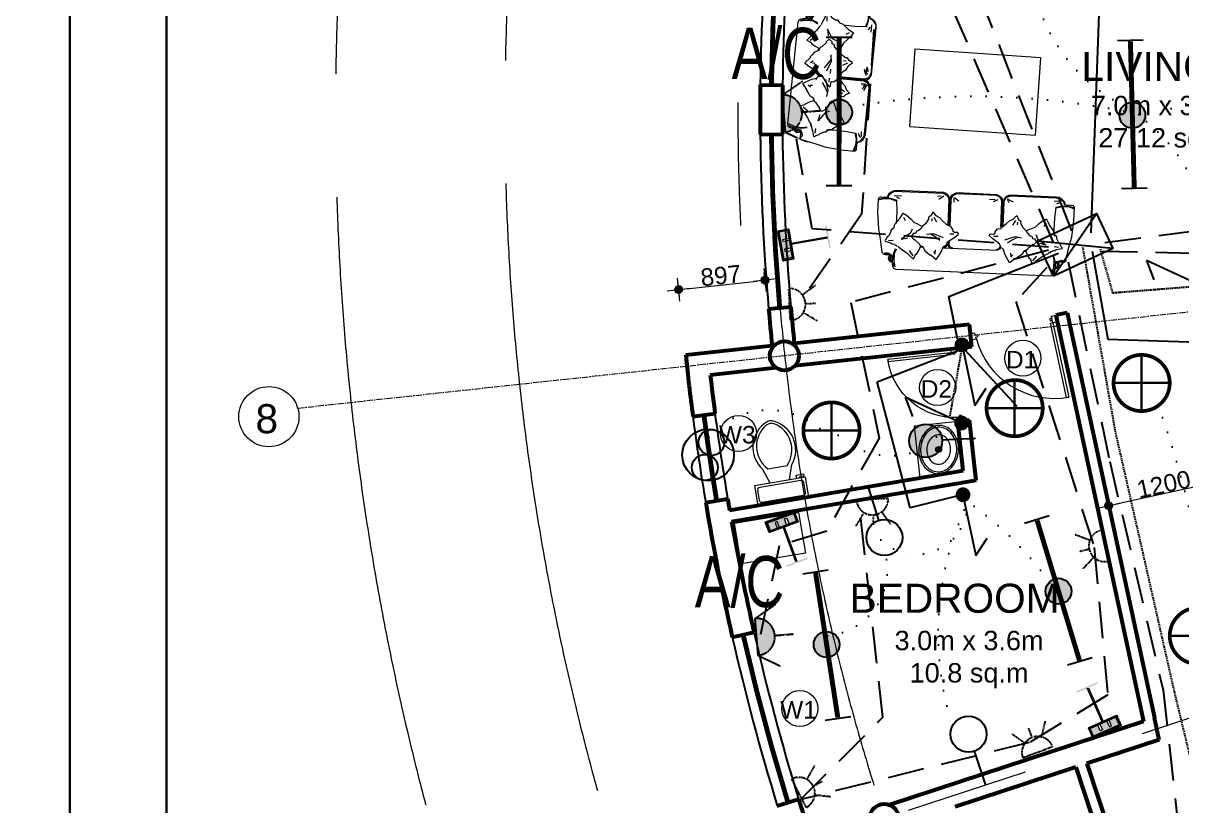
# Model space of a CAD drawing. Header units: millimetres. Extents: x -582 to 488037, y -1142837 to 903.
# Drawn here: x 392620 to 404574, y -1116954 to -1108878 of the extents above; entities that cross this region are included whole.
import ezdxf

# ---------------------------------------------------------------- set-up
doc = ezdxf.new("R2010")
doc.units = ezdxf.units.MM
doc.header["$PDMODE"] = 3
for name, pattern in [('CENTERX2', [101.6, 63.5, -12.7, 12.7, -12.7]), ('DASHED', [19.05, 12.7, -6.35]), ('DOT2', [3.175, 0, -3.175]), ('HIDDEN', [0.375, 0.25, -0.125])]:
    doc.linetypes.add(name, pattern=pattern)
doc.layers.add('A New CL', color=7, linetype='CENTERX2', lineweight=13, true_color=0x18bbcd)
doc.layers.add('Pipe line', color=7, linetype='Continuous', lineweight=60, true_color=0x0070ff)
for name, color, linetype, lineweight in [('A_Wall 01', 7, 'Continuous', 53), ('COLUMN-HATCH', 1, 'Continuous', 53), ('Dimension', 5, 'Continuous', 13), ('door', 62, 'Continuous', 18), ('dw', 92, 'Continuous', 15), ('E_Telephone', 50, 'Continuous', 20), ('fixtures', 123, 'Continuous', 0), ('furniture', 43, 'Continuous', 13), ('hatch', 9, 'Continuous', 0), ('POWER', 5, 'Continuous', 25), ('WALL2', 1, 'Continuous', 25), ('window', 210, 'Continuous', 25)]:
    doc.layers.add(name, color=color, linetype=linetype, lineweight=lineweight)
for name, color, linetype in [('E_Electrical Layout', 210, 'Continuous'), ('E_Power', 50, 'HIDDEN'), ('E_Switch', 30, 'DOT2'), ('E_TV', 160, 'Continuous')]:
    doc.layers.add(name, color=color, linetype=linetype)
doc.styles.add('Arial', font='arial.ttf')
doc.styles.get("Standard").update_dxf_attribs({"font": 'arial.ttf', "width": 0.75})
doc.dimstyles.new('A_ Detail', dxfattribs={"dimtxt": 250, "dimasz": 80, "dimexe": 75, "dimexo": 0, "dimgap": 4, "dimtad": 1, "dimdec": 0, "dimzin": 1, "dimdsep": 46, "dimtxsty": 'Arial', "dimblk": 'dot 2', "dimcen": 0.09375, "dimclrd": 5, "dimclre": 5, "dimclrt": 256, "dimadec": 0, "dimazin": 0, "dimtfac": 0.75, "dimtdec": 0, "dimtix": 1, "dimtmove": 1, "dimatfit": 3, "dimfxl": 75, "dimfxlon": 1, "dimtolj": 1, "dimtzin": 0, "dimlwd": 13, "dimlwe": 9, "dimarcsym": 0})

# ---------------------------------------------------------------- blocks, each defined once
blk = doc.blocks.new('A$C115C1E31')
blk.add_circle((-22, 86), 150)
blk = doc.blocks.new('A$C00F53E64')
at = {"layer": 'furniture', "color": 44}
for p, q in [((1.73, 76.8), (0.77, 75.84)), ((3.07, 77.38), (1.73, 76.8)), ((3.26, 80.64), (3.07, 80.26)), ((3.07, 80.26), (3.07, 79.87)), ((3.07, 79.87), (3.07, 77.38)), ((3.07, 77.38), (3.07, 77.38)), ((3.46, 80.83), (3.26, 80.64)), ((3.84, 81.02), (3.46, 80.83)), ((9.41, 81.02), (3.84, 81.02)), ((16.13, 80.45), (9.41, 81.02)), ((20.35, 79.49), (16.13, 80.45)), ((25.54, 78.53), (20.35, 79.49)), ((26.11, 78.53), (25.54, 78.53)), ((26.3, 78.14), (26.11, 78.53)), ((26.69, 77.95), (26.3, 78.14)), ((26.69, 77.38), (26.69, 77.95)), ((26.69, 74.69), (26.69, 77.38)), ((0.19, 74.69), (0, 73.34)), ((0, 73.34), (0, 54.14)), ((0.77, 75.84), (0.19, 74.69)), ((26.73, 74.49), (26.69, 74.69)), ((29.18, 74.3), (26.73, 74.49)), ((30.34, 74.11), (29.18, 74.3)), ((31.3, 73.92), (30.34, 74.11)), ((32.06, 73.54), (31.3, 73.92)), ((32.45, 72.58), (32.06, 73.54)), ((32.45, 8.45), (32.45, 72.58)), ((0, 54.14), (0.38, 53.18)), ((0.38, 53.18), (0.96, 52.42)), ((0.38, 49.73), (0, 48.77)), ((0, 48.77), (0, 32.26)), ((0.96, 50.69), (0.38, 49.73)), ((0.96, 52.42), (1.73, 51.84)), ((1.73, 51.26), (0.96, 50.69)), ((1.73, 51.84), (2.69, 51.46)), ((2.69, 51.46), (1.73, 51.26)), ((14.02, 49.73), (13.79, 51.46)), ((15.36, 48.77), (14.02, 49.73)), ((15.94, 48.77), (15.36, 48.77)), ((16.32, 48.19), (15.94, 48.77)), ((16.32, 46.85), (16.32, 48.19)), ((18.24, 48), (16.9, 46.46)), ((20.35, 50.88), (18.24, 48)), ((21.5, 51.26), (20.35, 50.88)), ((16.9, 46.46), (16.32, 46.85)), ((0, 32.26), (0.38, 31.3)), ((0.38, 31.3), (0.96, 30.34)), ((0.96, 30.34), (1.73, 29.76)), ((1.73, 29.18), (0.96, 28.61)), ((1.73, 29.76), (2.69, 29.57)), ((2.69, 29.57), (1.73, 29.18)), ((0.38, 27.84), (0, 26.88)), ((0, 26.88), (0, 7.68)), ((0.96, 28.61), (0.38, 27.84)), ((0, 7.68), (0.19, 6.34)), ((0.19, 6.34), (0.77, 5.18)), ((0.77, 5.18), (1.73, 4.22)), ((26.69, 6.34), (26.67, 6.53)), ((26.67, 6.53), (26.69, 6.53)), ((26.69, 6.53), (29.18, 6.72)), ((26.69, 3.84), (26.69, 6.34)), ((29.18, 6.72), (30.34, 6.91)), ((30.34, 6.91), (31.3, 7.1)), ((31.3, 7.1), (32.06, 7.49)), ((32.06, 7.49), (32.45, 8.45)), ((1.73, 4.22), (3.07, 3.65)), ((3.07, 3.65), (3.07, 1.15)), ((3.07, 1.15), (3.07, 0.77)), ((3.07, 0.77), (3.26, 0.38)), ((3.26, 0.38), (3.46, 0.19)), ((3.46, 0.19), (3.84, 0)), ((9.41, 0), (16.13, 0.58)), ((16.13, 0.58), (20.35, 1.54)), ((20.35, 1.54), (25.73, 2.5)), ((25.73, 2.5), (26.11, 2.88)), ((26.11, 2.88), (26.5, 3.26)), ((26.5, 3.26), (26.69, 3.84)), ((3.84, 0), (9.41, 0))]:
    blk.add_line(p, q, dxfattribs=at)
for points in [[(3.07, 76.99), (1.92, 76.61), (1.15, 75.65), (0.58, 74.69), (0.38, 73.34), (0.38, 54.34), (0.77, 53.38), (1.15, 52.61), (1.92, 52.22), (2.88, 51.84), (12.86, 51.84)], [(16.13, 73.34), (13.44, 73.15), (8.64, 73.15), (4.03, 73.54), (3.46, 76.03), (3.46, 78.53), (4.03, 81.02)], [(4.42, 73.54), (3.65, 76.03), (3.65, 78.53), (4.42, 81.02)], [(20.93, 76.8), (20.35, 76.22), (19.01, 75.65), (18.82, 75.26), (17.09, 74.3), (16.32, 74.3), (15.36, 73.15), (14.02, 72.96), (11.52, 71.04), (9.22, 69.7), (9.98, 68.35), (11.52, 66.43), (12.86, 65.09), (13.44, 63.55), (14.4, 61.63)], [(21.12, 76.8), (21.7, 74.3), (22.08, 73.73), (22.27, 72.77), (22.85, 71.42), (22.85, 72)], [(26.69, 74.88), (26.11, 75.65), (25.92, 76.61), (26.11, 77.38), (26.69, 77.76), (26.5, 77.18), (26.5, 75.84), (26.69, 74.69)], [(1.54, 74.69), (1.73, 72.58)], [(1.92, 75.26), (2.88, 73.54)], [(20.74, 75.26), (20.54, 73.34)], [(22.27, 72.96), (22.46, 72.77), (22.85, 71.62)], [(24.19, 73.34), (26.5, 73.92), (29.38, 74.11), (31.49, 73.34)], [(24.38, 73.15), (26.11, 73.54), (29.18, 73.54), (31.87, 72.58)], [(26.88, 74.5), (27.26, 74.88), (27.84, 75.07), (28.42, 75.07), (28.8, 74.88), (29.18, 74.3)], [(27.07, 75.26), (27.46, 75.65), (28.03, 75.84), (28.61, 75.65), (28.99, 75.46), (29.38, 75.07)], [(27.07, 74.88), (27.07, 75.07), (27.07, 75.26), (27.07, 75.46), (27.26, 75.65), (27.46, 75.65), (27.65, 75.65), (27.84, 75.46), (27.84, 75.26)], [(28.03, 75.46), (28.22, 75.65), (28.42, 75.65), (28.61, 75.46), (28.8, 75.26)], [(28.99, 74.88), (29.18, 75.07), (29.38, 74.88), (29.38, 74.69), (29.38, 74.5)], [(10.94, 69.5), (12.29, 68.74)], [(15.74, 65.66), (17.47, 66.43), (19.97, 70.08), (19.39, 67.39)], [(22.85, 71.42), (23.42, 70.85), (24.38, 69.31), (25.73, 67.39), (26.88, 66.05), (28.03, 64.7), (26.11, 63.94), (25.92, 63.55), (24.38, 62.59), (22.46, 61.82), (22.66, 61.06), (24.38, 60.1), (25.15, 58.94), (25.92, 57.98), (25.92, 57.6), (27.84, 55.3), (26.69, 54.53), (24.38, 53.18), (22.46, 52.61), (21.5, 51.26), (21.89, 51.26), (22.46, 50.88), (22.85, 50.11), (22.85, 49.34)], [(13.25, 51.46), (11.71, 53.38), (10.56, 54.53), (9.98, 55.68), (9.79, 56.06), (8.26, 57.41), (9.79, 58.18), (10.56, 59.14), (11.33, 59.14), (13.25, 60.29), (14.4, 61.63), (15.36, 62.21), (16.32, 63.17), (16.51, 63.94), (17.47, 64.32), (17.47, 65.09), (18.82, 66.05), (19.97, 64.9), (19.97, 64.51), (21.5, 62.78), (21.5, 62.59), (22.08, 62.4), (22.46, 61.82)], [(26.69, 64.9), (24.58, 66.43)], [(10.94, 57.79), (12.1, 57.79)], [(17.47, 59.71), (17.09, 57.02), (18.62, 52.8)], [(17.28, 57.98), (18.62, 55.68), (19.78, 54.14)], [(22.85, 60.86), (22.85, 62.02)], [(1.54, 53.18), (2.69, 55.68)], [(1.73, 53.18), (3.07, 53.95)], [(10.37, 57.02), (12.29, 55.87)], [(24.77, 55.68), (23.81, 55.68)], [(25.54, 55.68), (24.58, 56.45)], [(13.44, 51.07), (2.88, 51.07), (1.92, 50.88), (1.15, 50.3), (0.77, 49.54), (0.38, 48.77), (0.38, 32.26), (0.77, 31.49), (1.15, 30.72), (1.92, 30.14), (2.88, 29.95), (13.82, 29.95)], [(2.11, 49.34), (3.07, 47.42)], [(2.11, 48.19), (2.11, 45.89)], [(13.25, 51.46), (2.69, 51.46)], [(17.09, 48.38), (17.09, 50.11)], [(20.93, 51.07), (21.31, 51.07), (21.7, 50.88), (22.27, 50.5), (22.85, 49.73)], [(22.85, 31.68), (22.85, 30.91), (22.46, 30.14), (21.89, 29.76), (21.12, 29.57), (21.89, 29.38), (22.46, 28.8), (22.85, 28.22), (22.85, 27.46), (22.85, 50.11)], [(3.07, 4.03), (1.92, 4.42), (1.15, 5.38), (0.38, 6.34), (0.38, 26.69), (0.77, 27.65), (1.15, 28.42), (1.92, 28.8), (2.88, 29.18), (13.44, 29.18)], [(1.92, 31.49), (3.26, 33.22)], [(2.11, 31.1), (3.84, 31.3)], [(2.69, 29.57), (13.63, 29.57)], [(17.09, 31.87), (17.09, 30.14)], [(19.97, 29.95), (21.31, 29.95), (21.89, 30.14), (22.27, 30.53), (22.85, 31.3)], [(20.16, 29.57), (21.12, 29.57)], [(20.93, 29.18), (21.12, 29.18), (21.7, 28.99), (22.08, 28.61), (22.85, 27.84)], [(1.54, 27.07), (3.07, 24.96)], [(1.54, 25.92), (1.73, 24.38)], [(10.37, 23.23), (12.29, 24.38)], [(17.47, 20.54), (17.09, 23.23), (18.62, 27.46)], [(17.28, 22.27), (18.62, 24.58), (19.78, 26.11)], [(24.77, 24.58), (23.81, 24.58)], [(25.54, 24.58), (24.58, 23.81)], [(10.94, 22.46), (12.1, 22.46)], [(22.85, 18.24), (22.85, 19.39)], [(20.93, 3.46), (20.35, 4.03), (19.01, 4.61), (18.82, 4.99), (17.09, 5.95), (16.32, 5.95), (15.36, 7.1), (14.02, 7.3), (11.52, 9.22), (9.22, 10.56), (9.98, 11.9), (11.52, 13.82), (12.86, 15.17), (13.44, 16.7), (14.4, 18.62)], [(15.74, 14.59), (17.47, 13.82), (19.97, 10.18), (19.39, 12.86)], [(22.85, 8.83), (23.42, 9.41), (24.38, 10.94), (25.73, 12.86), (26.88, 14.21), (28.03, 15.55), (26.11, 16.32), (25.92, 16.7), (24.38, 17.66), (22.46, 18.43)], [(26.69, 15.36), (24.58, 13.82)], [(2.11, 6.53), (2.11, 9.6)], [(10.94, 10.75), (12.29, 11.52)], [(2.69, 7.49), (3.26, 8.83)], [(4.03, 7.49), (3.46, 4.99), (3.46, 2.5), (4.03, 0)], [(4.42, 7.49), (3.65, 4.99), (3.65, 2.5), (4.42, 0)], [(3.84, 7.49), (8.83, 7.87), (13.63, 7.87)], [(20.74, 4.99), (20.54, 6.91)], [(21.12, 3.46), (21.7, 5.95), (22.08, 6.53), (22.27, 7.49), (22.46, 7.68), (22.66, 8.26), (22.66, 8.45)], [(24.19, 8.45), (26.11, 7.49), (29.18, 7.49), (31.49, 8.06)], [(24.19, 7.87), (26.5, 7.1), (29.38, 6.91), (31.3, 7.68)], [(26.69, 6.14), (26.11, 5.38), (25.92, 4.42), (26.11, 3.65), (26.5, 3.46)], [(26.69, 6.34), (26.5, 5.18), (26.5, 3.84), (26.69, 3.46)], [(26.88, 6.53), (27.26, 6.14), (27.84, 5.95), (28.42, 5.95), (28.8, 6.14), (29.18, 6.72)], [(27.07, 6.14), (27.07, 5.95), (27.07, 5.76), (27.07, 5.57), (27.26, 5.38), (27.46, 5.38), (27.65, 5.38), (27.84, 5.57), (27.84, 5.76)], [(27.07, 5.76), (27.46, 5.38), (28.03, 5.18), (28.61, 5.38), (28.99, 5.57), (29.38, 5.95)], [(28.03, 5.57), (28.22, 5.38), (28.42, 5.38), (28.61, 5.57), (28.8, 5.76)], [(28.99, 6.14), (29.18, 5.95), (29.38, 6.14), (29.38, 6.34), (29.38, 6.53)]]:
    blk.add_lwpolyline(points, dxfattribs=at)
blk.add_lwpolyline([(22.66, 19.2), (24.38, 20.16), (25.15, 21.31), (25.92, 22.27), (25.92, 22.66), (27.84, 24.96), (26.69, 25.73), (24.38, 27.07), (22.46, 27.65), (21.5, 28.99), (20.35, 29.38), (18.24, 32.26), (16.9, 33.79), (16.32, 33.41), (16.32, 32.06), (15.94, 31.49), (15.36, 31.49), (14.02, 30.53), (13.25, 28.8), (11.71, 26.88), (10.56, 25.73), (9.98, 24.58), (9.79, 24.19), (8.26, 22.85), (9.79, 22.08), (10.56, 21.12), (11.33, 21.12), (13.25, 19.97), (14.4, 18.62), (15.36, 18.05), (16.32, 17.09), (16.51, 16.32), (17.47, 15.94), (17.47, 15.17), (18.82, 14.21), (19.97, 15.36), (19.97, 15.74), (21.5, 17.47), (21.5, 17.66), (22.08, 17.86), (22.46, 18.43)], close=True, dxfattribs=at)
blk = doc.blocks.new('A$C069D1E1A')
at = {"layer": 'furniture', "color": 44}
for p, q in [((3.26, 58.75), (3.07, 58.37)), ((3.07, 58.37), (3.07, 57.98)), ((3.07, 57.98), (3.07, 55.49)), ((3.46, 58.94), (3.26, 58.75)), ((3.84, 59.14), (3.46, 58.94)), ((9.41, 59.14), (3.84, 59.14)), ((16.13, 58.56), (9.41, 59.14)), ((20.35, 57.6), (16.13, 58.56)), ((25.54, 56.64), (20.35, 57.6)), ((0.19, 52.8), (0, 51.46)), ((0.77, 53.95), (0.19, 52.8)), ((1.73, 54.91), (0.77, 53.95)), ((3.07, 55.49), (1.73, 54.91)), ((3.07, 55.49), (3.07, 55.49)), ((26.11, 56.64), (25.54, 56.64)), ((26.3, 56.26), (26.11, 56.64)), ((26.69, 56.06), (26.3, 56.26)), ((26.69, 55.49), (26.69, 56.06)), ((26.69, 52.8), (26.69, 55.49)), ((26.73, 52.6), (26.69, 52.8)), ((29.18, 52.42), (26.73, 52.6)), ((0, 51.46), (0, 32.26)), ((0, 48.77), (0, 32.26)), ((30.34, 52.22), (29.18, 52.42)), ((31.3, 52.03), (30.34, 52.22)), ((32.06, 51.65), (31.3, 52.03)), ((32.45, 50.69), (32.06, 51.65)), ((32.45, 8.45), (32.45, 50.69)), ((0, 32.26), (0.38, 31.3)), ((0, 32.26), (0.38, 31.3)), ((0.38, 31.3), (0.96, 30.34)), ((0.38, 31.3), (0.96, 30.53)), ((0.96, 28.8), (0.38, 27.84)), ((0.96, 30.53), (1.73, 29.95)), ((0.96, 30.34), (1.73, 29.76)), ((1.73, 29.38), (0.96, 28.8)), ((1.73, 29.18), (0.96, 28.61)), ((1.73, 29.95), (2.69, 29.57)), ((1.73, 29.76), (2.69, 29.57)), ((2.69, 29.57), (1.73, 29.18)), ((2.69, 29.57), (1.73, 29.38)), ((21.5, 29.38), (20.35, 28.99)), ((0.38, 27.84), (0, 26.88)), ((0.38, 27.84), (0, 26.88)), ((0, 26.88), (0, 7.68)), ((0.96, 28.61), (0.38, 27.84)), ((0, 7.68), (0.19, 6.34)), ((0.19, 6.34), (0.77, 5.18)), ((0.77, 5.18), (1.73, 4.22)), ((26.67, 6.53), (26.69, 6.53)), ((26.69, 6.34), (26.67, 6.53)), ((26.69, 6.53), (29.18, 6.72)), ((26.69, 3.84), (26.69, 6.34)), ((29.18, 6.72), (30.34, 6.91)), ((30.34, 6.91), (31.3, 7.1)), ((31.3, 7.1), (32.06, 7.49)), ((32.06, 7.49), (32.45, 8.45)), ((1.73, 4.22), (3.07, 3.65)), ((3.07, 3.65), (3.07, 1.15)), ((3.07, 1.15), (3.07, 0.77)), ((3.07, 0.77), (3.26, 0.38)), ((3.26, 0.38), (3.46, 0.19)), ((3.46, 0.19), (3.84, 0)), ((3.84, 0), (9.41, 0)), ((9.41, 0), (16.13, 0.58)), ((16.13, 0.58), (20.35, 1.54)), ((20.35, 1.54), (25.73, 2.5)), ((25.73, 2.5), (26.11, 2.88)), ((26.11, 2.88), (26.5, 3.26)), ((26.5, 3.26), (26.69, 3.84))]:
    blk.add_line(p, q, dxfattribs=at)
for points in [[(16.13, 51.46), (13.44, 51.26), (8.64, 51.26), (4.03, 51.65), (3.46, 54.14), (3.46, 56.64), (4.03, 59.14)], [(4.42, 51.65), (3.65, 54.14), (3.65, 56.64), (4.42, 59.14)], [(3.07, 55.1), (1.92, 54.72), (1.15, 53.76), (0.58, 52.8), (0.38, 51.46), (0.38, 32.45), (0.77, 31.49), (1.15, 30.72), (1.92, 30.34), (2.88, 29.95), (12.86, 29.95)], [(1.54, 52.8), (1.73, 50.69)], [(1.92, 53.38), (2.88, 51.65)], [(20.93, 54.91), (20.35, 54.34), (19.01, 53.76), (18.82, 53.38), (17.09, 52.42), (16.32, 52.42), (15.36, 51.26), (14.02, 51.07), (11.52, 49.15), (9.22, 47.81), (9.98, 46.46), (11.52, 44.54), (12.86, 43.2), (13.44, 41.66), (14.4, 39.74)], [(20.74, 53.38), (20.54, 51.46)], [(21.12, 54.91), (21.7, 52.42), (22.08, 51.84), (22.27, 50.88), (22.85, 49.54), (22.85, 50.11)], [(26.69, 52.99), (26.11, 53.76), (25.92, 54.72), (26.11, 55.49), (26.69, 55.87), (26.5, 55.3), (26.5, 53.95), (26.69, 52.8)], [(26.88, 52.61), (27.26, 52.99), (27.84, 53.18), (28.42, 53.18), (28.8, 52.99), (29.18, 52.42)], [(27.07, 53.38), (27.46, 53.76), (28.03, 53.95), (28.61, 53.76), (28.99, 53.57), (29.38, 53.18)], [(27.07, 52.99), (27.07, 53.18), (27.07, 53.38), (27.07, 53.57), (27.26, 53.76), (27.46, 53.76), (27.65, 53.76), (27.84, 53.57), (27.84, 53.38)], [(28.03, 53.57), (28.22, 53.76), (28.42, 53.76), (28.61, 53.57), (28.8, 53.38)], [(28.99, 52.99), (29.18, 53.18), (29.38, 52.99), (29.38, 52.8), (29.38, 52.61)], [(15.74, 43.78), (17.47, 44.54), (19.97, 48.19), (19.39, 45.5)], [(22.85, 49.54), (23.42, 48.96), (24.38, 47.42), (25.73, 45.5), (26.88, 44.16), (28.03, 42.82), (26.11, 42.05), (25.92, 41.66), (24.38, 40.7), (22.46, 39.94), (22.66, 39.17), (24.38, 38.21), (25.15, 37.06), (25.92, 36.1), (25.92, 35.71), (27.84, 33.41), (26.69, 32.64), (24.38, 31.3), (22.46, 30.72), (21.5, 29.38), (21.89, 29.38), (22.46, 28.99), (22.85, 28.22), (22.85, 27.46)], [(22.27, 51.07), (22.46, 50.88), (22.85, 49.73)], [(24.19, 51.46), (26.5, 52.03), (29.38, 52.22), (31.49, 51.46)], [(24.38, 51.26), (26.11, 51.65), (29.18, 51.65), (31.87, 50.69)], [(13.25, 29.57), (11.71, 31.49), (10.56, 32.64), (9.98, 33.79), (9.79, 34.18), (8.26, 35.52), (9.79, 36.29), (10.56, 37.25), (11.33, 37.25), (13.25, 38.4), (14.4, 39.74), (15.36, 40.32), (16.32, 41.28), (16.51, 42.05), (17.47, 42.43), (17.47, 43.2), (18.82, 44.16), (19.97, 43.01), (19.97, 42.62), (21.5, 40.9), (21.5, 40.7), (22.08, 40.51), (22.46, 39.94)], [(10.94, 47.62), (12.29, 46.85)], [(26.69, 43.01), (24.58, 44.54)], [(22.85, 38.98), (22.85, 40.13)], [(1.54, 31.3), (2.69, 33.79)], [(10.37, 35.14), (12.29, 33.98)], [(10.94, 35.9), (12.1, 35.9)], [(17.47, 37.82), (17.09, 35.14), (18.62, 30.91)], [(17.28, 36.1), (18.62, 33.79), (19.78, 32.26)], [(24.77, 33.79), (23.81, 33.79)], [(25.54, 33.79), (24.58, 34.56)], [(3.07, 4.03), (1.92, 4.42), (1.15, 5.38), (0.38, 6.34), (0.38, 26.69), (0.77, 27.65), (1.15, 28.42), (1.92, 28.8), (2.88, 29.18), (13.44, 29.18)], [(1.73, 31.3), (3.07, 32.06)], [(1.92, 31.49), (3.26, 33.22)], [(2.11, 31.1), (3.84, 31.3)], [(2.69, 29.57), (13.63, 29.57)], [(13.25, 29.57), (2.69, 29.57)], [(17.09, 31.87), (17.09, 30.14)], [(19.97, 29.95), (21.31, 29.95), (21.89, 30.14), (22.27, 30.53), (22.85, 31.3)], [(20.16, 29.57), (21.12, 29.57)], [(20.93, 29.18), (21.12, 29.18), (21.7, 28.99), (22.08, 28.61), (22.85, 27.84)], [(20.93, 29.18), (21.31, 29.18), (21.7, 28.99), (22.27, 28.61), (22.85, 27.84)], [(1.54, 27.07), (3.07, 24.96)], [(1.54, 25.92), (1.73, 24.38)], [(2.11, 27.46), (3.07, 25.54)], [(2.11, 26.3), (2.11, 24)], [(10.37, 23.23), (12.29, 24.38)], [(17.09, 26.5), (17.09, 28.22)], [(17.47, 20.54), (17.09, 23.23), (18.62, 27.46)], [(17.28, 22.27), (18.62, 24.58), (19.78, 26.11)], [(24.77, 24.58), (23.81, 24.58)], [(25.54, 24.58), (24.58, 23.81)], [(10.94, 22.46), (12.1, 22.46)], [(22.85, 18.24), (22.85, 19.39)], [(20.93, 3.46), (20.35, 4.03), (19.01, 4.61), (18.82, 4.99), (17.09, 5.95), (16.32, 5.95), (15.36, 7.1), (14.02, 7.3), (11.52, 9.22), (9.22, 10.56), (9.98, 11.9), (11.52, 13.82), (12.86, 15.17), (13.44, 16.7), (14.4, 18.62)], [(15.74, 14.59), (17.47, 13.82), (19.97, 10.18), (19.39, 12.86)], [(22.85, 8.83), (23.42, 9.41), (24.38, 10.94), (25.73, 12.86), (26.88, 14.21), (28.03, 15.55), (26.11, 16.32), (25.92, 16.7), (24.38, 17.66), (22.46, 18.43)], [(26.69, 15.36), (24.58, 13.82)], [(2.11, 6.53), (2.11, 9.6)], [(10.94, 10.75), (12.29, 11.52)], [(2.69, 7.49), (3.26, 8.83)], [(4.03, 7.49), (3.46, 4.99), (3.46, 2.5), (4.03, 0)], [(4.42, 7.49), (3.65, 4.99), (3.65, 2.5), (4.42, 0)], [(3.84, 7.49), (8.83, 7.87), (13.63, 7.87)], [(20.74, 4.99), (20.54, 6.91)], [(21.12, 3.46), (21.7, 5.95), (22.08, 6.53), (22.27, 7.49), (22.46, 7.68), (22.66, 8.26), (22.66, 8.45)], [(24.19, 8.45), (26.11, 7.49), (29.18, 7.49), (31.49, 8.06)], [(24.19, 7.87), (26.5, 7.1), (29.38, 6.91), (31.3, 7.68)], [(26.69, 6.14), (26.11, 5.38), (25.92, 4.42), (26.11, 3.65), (26.5, 3.46)], [(26.69, 6.34), (26.5, 5.18), (26.5, 3.84), (26.69, 3.46)], [(26.88, 6.53), (27.26, 6.14), (27.84, 5.95), (28.42, 5.95), (28.8, 6.14), (29.18, 6.72)], [(27.07, 6.14), (27.07, 5.95), (27.07, 5.76), (27.07, 5.57), (27.26, 5.38), (27.46, 5.38), (27.65, 5.38), (27.84, 5.57), (27.84, 5.76)], [(27.07, 5.76), (27.46, 5.38), (28.03, 5.18), (28.61, 5.38), (28.99, 5.57), (29.38, 5.95)], [(28.03, 5.57), (28.22, 5.38), (28.42, 5.38), (28.61, 5.57), (28.8, 5.76)], [(28.99, 6.14), (29.18, 5.95), (29.38, 6.14), (29.38, 6.34), (29.38, 6.53)]]:
    blk.add_lwpolyline(points, dxfattribs=at)
blk.add_lwpolyline([(22.66, 19.2), (24.38, 20.16), (25.15, 21.31), (25.92, 22.27), (25.92, 22.66), (27.84, 24.96), (26.69, 25.73), (24.38, 27.07), (22.46, 27.65), (21.5, 28.99), (20.35, 29.38), (18.24, 32.26), (16.9, 33.79), (16.32, 33.41), (16.32, 32.06), (15.94, 31.49), (15.36, 31.49), (14.02, 30.53), (13.25, 28.8), (11.71, 26.88), (10.56, 25.73), (9.98, 24.58), (9.79, 24.19), (8.26, 22.85), (9.79, 22.08), (10.56, 21.12), (11.33, 21.12), (13.25, 19.97), (14.4, 18.62), (15.36, 18.05), (16.32, 17.09), (16.51, 16.32), (17.47, 15.94), (17.47, 15.17), (18.82, 14.21), (19.97, 15.36), (19.97, 15.74), (21.5, 17.47), (21.5, 17.66), (22.08, 17.86), (22.46, 18.43)], close=True, dxfattribs=at)
blk = doc.blocks.new('Sink - Oval top')
for p, q in [((-1, 0), (1, 0)), ((0, 1), (0, -1))]:
    blk.add_line(p, q)
at = {"linetype": 'Continuous'}
for points in [[(-12.23, 0.39, 0.117634), (-11.46, -3.36, 0.104469), (-8.88, -6.8, 0.090016), (-5.08, -9.07, 0.08192), (-0.32, -10.02, 0.08192), (4.49, -9.38, 0.090016), (8.42, -7.36, 0.104469), (11.22, -4.09, 0.117634), (12.23, -0.39, 0.117634), (11.46, 3.36, 0.104469), (8.88, 6.8, 0.090016), (5.08, 9.07, 0.08192), (0.32, 10.02, 0.08192), (-4.49, 9.38, 0.090016), (-8.42, 7.36, 0.104469), (-11.22, 4.09, 0.117634)], [(-11.29, 0.16, 0.118622), (-10.52, -3.25, 0.104678), (-8.07, -6.36, 0.089562), (-4.54, -8.37, 0.081185), (-0.13, -9.15, 0.081185), (4.3, -8.49, 0.089562), (7.89, -6.58, 0.104678), (10.42, -3.55, 0.118622), (11.29, -0.16, 0.118622), (10.52, 3.25, 0.104678), (8.07, 6.36, 0.089562), (4.54, 8.37, 0.081185), (0.13, 9.15, 0.081185), (-4.3, 8.49, 0.089562), (-7.89, 6.58, 0.104678), (-10.42, 3.55, 0.118622)], [(-7.42, 0.08, 0.118283), (-6.91, -2.17, 0.104607), (-5.29, -4.21, 0.089718), (-2.97, -5.53, 0.081436), (-0.07, -6.04, 0.081436), (2.84, -5.59, 0.089718), (5.2, -4.33, 0.104607), (6.86, -2.32, 0.118283), (7.42, -0.08, 0.118283), (6.91, 2.17, 0.104607), (5.29, 4.21, 0.089718), (2.97, 5.53, 0.081436), (0.07, 6.04, 0.081436), (-2.84, 5.59, 0.089718), (-5.2, 4.33, 0.104607), (-6.86, 2.32, 0.118283)]]:
    blk.add_lwpolyline(points, format="xyb", close=True, dxfattribs=at)
for radius in [1.5, 1]:
    blk.add_circle((0, 0), radius)
blk = doc.blocks.new('Toilet - top')
for p, q in [((9.5, -6), (9.5, -2)), ((-10, -8.5), (-8, -8.5)), ((-10, -9.5), (-10, -8.5)), ((-8, -8.5), (-8, -8)), ((-7, -8), (-7, -9.5)), ((-4, -8), (-6, -14)), ((4, -8), (6, -14)), ((-7, -9.5), (-10, -9.5)), ((4, -14), (-4, -14))]:
    blk.add_line(p, q)
blk.add_lwpolyline([(10.5, -8), (10.5, 0), (-10.5, 0), (-10.5, -8)], close=True)
for points in [[(-9.5, -2), (-9.5, -6)], [(8.5, -1), (-8.5, -1)], [(-8.5, -7), (8.5, -7)]]:
    blk.add_lwpolyline(points)
for centre, radius, start, end in [((-8.62, -1.88), 0.884, 81.8699, 188.1301), ((8.62, -1.88), 0.884, 351.8699, 98.1301), ((-8.62, -6.12), 0.884, 171.8699, 278.1301), ((8.62, -6.12), 0.884, 261.8699, 8.1301), ((3.52, -21.58), 12.17, 141.4691, 247.9714), ((4.2, -21.82), 11.33, 136.3677, 238.9468), ((-3.52, -21.58), 12.17, 292.0284, 38.5307), ((-4.2, -21.82), 11.33, 301.053, 43.6321), ((0, -27.88), 4, 245.7318, 294.2682), ((0, -29), 4, 254.8605, 285.1395)]:
    blk.add_arc(centre, radius, start, end)
blk = doc.blocks.new('d1')
at = {"layer": 'door'}
for p, q in [((46, 35), (46, 819)), ((46, 819), (69, 819)), ((69, 819), (69, 35)), ((46, 35), (46, 12)), ((69, 35), (46, 35)), ((46, 12), (69, 12)), ((854, 12), (831, 12)), ((854, 35), (854, 12)), ((46, -11), (69, -11)), ((46, -11), (46, -35)), ((854, -12), (831, -12)), ((854, -12), (854, -35))]:
    blk.add_line(p, q, dxfattribs=at)
blk.add_lwpolyline([(46, -35), (0, -35), (0, 35), (46, 35)], close=True, dxfattribs=at)
for points in [[(69, -11), (69, 12)], [(831, -12), (831, 12)], [(854, 35), (900, 35), (900, -35), (854, -35)]]:
    blk.add_lwpolyline(points, dxfattribs=at)
blk.add_arc((18, -17), 837, 2.7517, 88.0714, dxfattribs=at)
blk = doc.blocks.new('d2')
at = {"layer": 'door', "color": 42}
for p, q in [((46, 35), (46, 819)), ((46, 819), (69, 819)), ((69, 819), (69, 35)), ((46, 35), (46, 12)), ((69, 35), (46, 35)), ((46, 12), (69, 12)), ((854, 12), (831, 12)), ((854, 35), (854, 12)), ((46, -11), (69, -11)), ((46, -11), (46, -35)), ((854, -12), (831, -12)), ((854, -12), (854, -35))]:
    blk.add_line(p, q, dxfattribs=at)
blk.add_lwpolyline([(46, -35), (0, -35), (0, 35), (46, 35)], close=True, dxfattribs=at)
for points in [[(69, -11), (69, 12)], [(831, -12), (831, 12)], [(854, 35), (900, 35), (900, -35), (854, -35)]]:
    blk.add_lwpolyline(points, dxfattribs=at)
blk.add_arc((18, -17), 837, 2.7517, 88.0714, dxfattribs=at)
blk = doc.blocks.new('dot1')
at = {"layer": 'hatch'}
h = blk.add_hatch(color=256, dxfattribs=at)
edge = h.paths.add_edge_path()
edge.add_arc((0, 0), 1, 0, 360)
for p, q in [((0, 3), (0, -3)), ((3, 0), (-3, 0))]:
    blk.add_line(p, q, dxfattribs=at)
blk.add_circle((0, 0), 1, dxfattribs=at)
blk = doc.blocks.new('dot 2')
at = {"layer": 'hatch', "xscale": 0.5, "yscale": 0.5, "zscale": 0.5}
blk.add_blockref('dot1', (0, 0), dxfattribs=at)
blk = doc.blocks.new('*D215')
at = {"layer": 'DEFPOINTS', "color": 0, "transparency": 16777216}
for p in [(405016, -1113704), (403820, -1113856), (403842, -1113958)]:
    blk.add_point(p, dxfattribs=at)
at = {"layer": 'Dimension', "color": 5, "lineweight": 13, "transparency": 16777216}
blk.add_line((404916, -1113620), (403898, -1113840), dxfattribs=at)
at = {"layer": 'Dimension', "color": 5, "lineweight": 9, "transparency": 16777216}
for p, q in [((405010, -1113676), (404978, -1113530)), ((403836, -1113930), (403804, -1113783))]:
    blk.add_line(p, q, dxfattribs=at)
at = {"layer": 'Dimension', "color": 5, "lineweight": 13, "transparency": 16777216, "xscale": 80, "yscale": 80, "zscale": 80}
for p, rotation in [((404994, -1113603), 12.17775419065025), ((403820, -1113856), 192.1777541906502)]:
    blk.add_blockref('dot 2', p, dxfattribs=dict(at, rotation=rotation))
at = {"layer": 'Dimension', "transparency": 16777216, "insert": (404387, -1113636), "char_height": 180, "attachment_point": 5, "rotation": 12.1778, "style": 'Arial'}
blk.add_mtext('\\A1;1200', dxfattribs=at)
blk = doc.blocks.new('*D299')
at = {"layer": 'DEFPOINTS', "color": 0, "transparency": 16777216}
for p in [(400274, -1111530), (399456, -1112305), (400347, -1112209)]:
    blk.add_point(p, dxfattribs=at)
at = {"layer": 'Dimension', "color": 5, "lineweight": 9, "transparency": 16777216}
for p, q in [((400282, -1111605), (400266, -1111456)), ((399390, -1111701), (399374, -1111552))]:
    blk.add_line(p, q, dxfattribs=at)
at = {"layer": 'Dimension', "color": 5, "lineweight": 13, "transparency": 16777216}
blk.add_line((399462, -1111618), (400194, -1111539), dxfattribs=at)
at = {"layer": 'Dimension', "color": 5, "lineweight": 13, "transparency": 16777216, "xscale": 80, "yscale": 80, "zscale": 80}
for p, rotation in [((400274, -1111530), 6.173021859280226), ((399382, -1111627), 186.1730218592802)]:
    blk.add_blockref('dot 2', p, dxfattribs=dict(at, rotation=rotation))
at = {"layer": 'Dimension', "transparency": 16777216, "insert": (399818, -1111483), "char_height": 180, "attachment_point": 5, "rotation": 6.173, "style": 'Arial'}
blk.add_mtext('\\A1;897', dxfattribs=at)
blk = doc.blocks.new('F')
at = {"layer": 'E_Electrical Layout', "ltscale": 5}
h = blk.add_hatch(color=256, dxfattribs=at)
edge = h.paths.add_edge_path()
edge.add_ellipse((0, 0), major_axis=(-37.1, 37.1), ratio=1, start_angle=45, end_angle=135, ccw=False)
edge.add_ellipse((0, 0), major_axis=(37.1, 37.1), ratio=1, start_angle=45, end_angle=135, ccw=False)
edge.add_line((0, 52.5), (0, -52.5))
edge = h.paths.add_edge_path()
edge.add_ellipse((0, 0), major_axis=(-37.1, 37.1), ratio=1, start_angle=225, end_angle=315, ccw=False)
edge.add_ellipse((0, 0), major_axis=(37.1, 37.1), ratio=1, start_angle=225, end_angle=315, ccw=False)
edge.add_line((0, -52.5), (0, 52.5))
for p, q in [((-52.5, 305), (52.5, 305)), ((-52.5, -296.8), (52.5, -296.8))]:
    blk.add_line(p, q, dxfattribs=at)
at = {"layer": 'E_Electrical Layout', "ltscale": 5, "const_width": 20}
blk.add_lwpolyline([(0, -300), (0, 300)], dxfattribs=at)
at = {"layer": 'E_Electrical Layout', "ltscale": 5, "const_width": 3.5}
for points in [[(-52.5, 0, -1), (52.5, 0, -1)], [(-52.5, 0, 1), (52.5, 0, 1)]]:
    blk.add_lwpolyline(points, format="xyb", dxfattribs=at)
at = {"layer": 'E_Electrical Layout', "ltscale": 5}
blk.add_circle((0, 0), 52.5, dxfattribs=at)
blk.add_circle((0, 0), 52.5, dxfattribs=at)
blk = doc.blocks.new('LIGHT_mirror')
at = {"layer": 'E_Electrical Layout'}
blk.add_hatch(color=256, dxfattribs=at).paths.add_polyline_path([(-2.25, 0, 1), (2.25, 0, 1)])
at = {"layer": 'E_Electrical Layout', "ltscale": 0.010417}
blk.add_line((-2.25, 0), (-6.75, 0), dxfattribs=at)
blk.add_circle((0, 0), 2.25, dxfattribs=at)
blk = doc.blocks.new('mb')
at = {"const_width": 20}
blk.add_lwpolyline([(18.1, 151.2, -0.887546), (18.1, -151.2, -1.126702), (18.1, 151.2, -0.226057)], format="xyb", dxfattribs=at)
at = {"const_width": 12.5}
for points in [[(0, -151.2), (0, 151.2)], [(-151.2, 0), (151.2, 0)]]:
    blk.add_lwpolyline(points, dxfattribs=at)
blk = doc.blocks.new('A$C08380FCA')
blk.add_blockref('mb', (162.3, 162.2))
blk = doc.blocks.new('A$C084274A9')
for p, q in [((49.5, 235), (0, 185.5)), ((49.5, 25), (49.5, 235))]:
    blk.add_line(p, q)
at = {"const_width": 25}
blk.add_lwpolyline([(49.5, 12.5, 1), (49.5, 37.5, 1)], format="xyb", close=True, dxfattribs=at)
blk = doc.blocks.new('A$C284E0415')
for centre, radius in [((150, 150), 150), ((75, 150), 75), ((225, 150), 75)]:
    blk.add_circle(centre, radius)
blk = doc.blocks.new('PULL BOX')
at = {"layer": 'E_Electrical Layout'}
for p, q in [((5.23, -8.89), (-5.23, 8.89)), ((5.23, 8.89), (-5.23, -8.89))]:
    blk.add_line(p, q, dxfattribs=at)
blk.add_lwpolyline([(5.23, -8.89), (-5.23, -8.89), (-5.23, 8.89), (5.23, 8.89)], close=True, dxfattribs=at)
blk = doc.blocks.new('LIGHT_wall')
at = {"layer": 'E_Electrical Layout', "ltscale": 0.010417}
blk.add_line((-2.03, 0), (-6.08, 0), dxfattribs=at)
blk.add_circle((0, 0), 2.03, dxfattribs=at)
blk = doc.blocks.new('15a1')
for p, q in [((0, 150), (0, 300)), ((-150, 0), (-250, 173.2)), ((150, 0), (250, 173.2))]:
    blk.add_line(p, q)
blk.add_arc((0, 0), 150, 0, 180)
blk = doc.blocks.new('A C PO')
at = {"layer": 'POWER'}
blk.add_hatch(color=2, dxfattribs=at).paths.add_polyline_path([(150, 0, 1), (-150, 0)])
blk.add_line((-150, 0), (150, 0), dxfattribs=at)
at = {"layer": 'E_Power', "color": 2}
blk.add_blockref('15a1', (0, 0), dxfattribs=at)
blk = doc.blocks.new('15A SOC')
at = {"layer": 'E_Power', "ltscale": 0.010417}
for p, q in [((-94.8, 141.8), (-47.1, 70.5)), ((0, 84.8), (-0.2, 138.4)), ((94.5, 142), (46.9, 70.6)), ((84.8, 0), (-84.8, 0))]:
    blk.add_line(p, q, dxfattribs=at)
blk.add_arc((0, 0), 84.8, 0, 180, dxfattribs=at)
blk = doc.blocks.new('TELEPHONE POINTS')
at = {"layer": 'E_TV', "ltscale": 0.03}
for points in [[(1.39, 8.1), (3.68, 8.1), (3.68, 8.45), (-1.25, 8.45), (-1.25, 8.09), (1.14, 8.09), (1.14, 0.23), (1.39, 0.23)], [(-1.74, 0), (-1.74, -1.78), (4.2, -1.78), (4.2, 0), (2.65, 0), (2.65, -1.35), (2.15, -1.35), (2.15, 0), (0.5, 0), (0.5, -1.35), (0, -1.35), (0, 0)]]:
    blk.add_hatch(color=5, dxfattribs=at).paths.add_polyline_path(points)
at = {"layer": 'E_Telephone', "ltscale": 0.03}
for p, q in [((1.14, 0.23), (1.14, 8.09)), ((1.39, 8.1), (1.39, 0.23))]:
    blk.add_line(p, q, dxfattribs=at)
for points in [[(-1.74, 0), (4.2, 0), (4.2, -1.78), (-1.74, -1.78)], [(0, 0), (0.5, 0), (0.5, -1.35), (0, -1.35)], [(2.65, 0), (2.15, 0), (2.15, -1.35), (2.65, -1.35)]]:
    blk.add_lwpolyline(points, close=True, dxfattribs=at)
at = {"layer": 'E_TV', "color": 5, "ltscale": 0.03}
blk.add_lwpolyline([(-1.93, -2.08), (-1.93, 0.23), (4.53, 0.23), (4.53, -2.08)], close=True, dxfattribs=at)

msp = doc.modelspace()

# ---------------------------------------------------------------- linework, layer by layer
at = {"layer": 'A New CL'}
msp.add_line((412389.6, -1111021.8), (395453.8, -1112853.5), dxfattribs=at)
at = {"layer": 'A New CL', "ltscale": 100}
msp.add_line((410196.9, -1114229.1), (396167.4, -1118837), dxfattribs=at)
for centre, radius, start, end in [((423678, -1109799.9), 26088.9, 159.29791, 261.10339), ((423680.4, -1109800.6), 23338.9, 156.77037, 260.80359), ((423680.4, -1109800.6), 27838.9, 160.88611, 260.80359)]:
    msp.add_arc(centre, radius, start, end, dxfattribs=at)
at = {"layer": 'A New CL', "color": 7, "ltscale": 100}
msp.add_arc((423677.1, -1109801.2), 23683.9, 161.31548, 185.89404, dxfattribs=at)
at = {"layer": 'A_Wall 01'}
for p, q in [((400225, -1109513.9), (400455, -1109516.7)), ((400224.3, -1110026.3), (400454.3, -1110024.1)), ((400310.8, -1111825.6), (400539.9, -1111805.7)), ((403390.5, -1111866.8), (403273.2, -1111892.1)), ((403273.2, -1111892.1), (404178.1, -1116084.9)), ((403390.5, -1111866.8), (404292.7, -1116047.3)), ((402383.3, -1111988.3), (400575.8, -1112183.8)), ((402408, -1112217), (402383.3, -1111988.3)), ((400347.1, -1112208.6), (399455.6, -1112305)), ((399455.6, -1112305), (399480.3, -1112533.7)), ((402408, -1112217), (400582.1, -1112414.5)), ((400389.8, -1112435.3), (399709, -1112508.9)), ((399529.1, -1112935.2), (399757.2, -1112905.6)), ((399529.1, -1112935.2), (399757.2, -1112905.6)), ((402383.7, -1112974), (402264.4, -1112986.9)), ((402319.5, -1113496.4), (402264.4, -1112986.9)), ((402450.9, -1113596.1), (402383.7, -1112974)), ((402319.5, -1113496.4), (399908.4, -1113906.2)), ((402450.9, -1113596.1), (399928.8, -1114022.6)), ((399661.4, -1113825.6), (399888.2, -1113787.5)), ((399935.7, -1115213.6), (400159.9, -1115162.5)), ((404178.1, -1116084.9), (401559.8, -1116944.9)), ((404341.5, -1116273.4), (404292.7, -1116047.3)), ((404341.5, -1116273.4), (403595.6, -1116518.3)), ((403481.5, -1116555.8), (402234.4, -1116965.4)), ((403481.5, -1116555.8), (404401.6, -1119357.2)), ((403595.6, -1116518.3), (404546, -1119412)), ((400400.7, -1116953.8), (400620.6, -1116886.2))]:
    msp.add_line(p, q, dxfattribs=at)
for centre, radius, start, end in [((423677.1, -1109801.2), 23453.9, 179.29802, 180.5499), ((423677.1, -1109801.2), 23223.9, 179.29802, 180.5499), ((423677.1, -1109801.2), 23453.9, 184.95147, 185.8913), ((423677.1, -1109801.2), 23453.9, 184.95147, 185.8913), ((423677.1, -1109801.2), 23223.9, 184.95147, 185.88851), ((423680.4, -1109800.6), 24353.9, 185.90247, 187.39516), ((423680.4, -1109800.6), 24123.9, 186.44616, 187.39516), ((423680.4, -1109800.6), 24353.9, 189.51301, 192.8422), ((423680.4, -1109800.6), 24123.9, 189.51301, 189.79883), ((423680.4, -1109800.6), 24123.9, 190.07964, 192.8422), ((423680.4, -1109800.6), 24123.9, 197.08081, 197.90935)]:
    msp.add_arc(centre, radius, start, end, dxfattribs=at)
at = {"layer": 'DEFPOINTS'}
for points in [[(361400, -1142837.3), (393100, -1142837.3), (393100, -1098837.3), (361400, -1098837.3)], [(393100, -1142837.3), (424800, -1142837.3), (424800, -1098837.3), (393100, -1098837.3)]]:
    msp.add_lwpolyline(points, close=True, dxfattribs=at)
at = {"layer": 'Dimension'}
for centre, radius in [((402934, -1112335.8), 186.2), ((402054.9, -1112638), 186.2), ((395155.2, -1112938), 310.3), ((400001.1, -1113111.7), 186.2), ((400632.3, -1115949.5), 186.2)]:
    msp.add_circle(centre, radius, dxfattribs=at)
at = {"layer": 'dw', "lineweight": 30}
msp.add_lwpolyline([(394100, -1140837.3), (423800, -1140837.3), (423800, -1099837.3), (394100, -1099837.3)], close=True, dxfattribs=at)
at = {"layer": 'E_Electrical Layout', "ltscale": 1500}
for p, q in [((403640, -1111040), (403730, -1108500)), ((403650, -1111230), (403810, -1112140)), ((402170, -1111700), (403300, -1111250)), ((402260, -1112140), (402170, -1111700)), ((403810, -1112140), (406020, -1112210)), ((401430, -1112580), (402330, -1112230)), ((402290, -1112200), (402870, -1112830)), ((401770, -1113880), (401430, -1112580)), ((402320, -1113740), (401770, -1113880))]:
    msp.add_line(p, q, dxfattribs=at)
at = {"layer": 'E_Electrical Layout', "linetype": 'DASHED'}
for p, q in [((403550, -1111190), (403885, -1113085)), ((403730, -1111210), (403860, -1111660)), ((403860, -1111660), (404750, -1111590)), ((402180, -1112950), (402310, -1112210)), ((403885, -1113085), (404495, -1115775)), ((404495, -1115775), (405240, -1118860))]:
    msp.add_line(p, q, dxfattribs=at)
at = {"layer": 'E_Power', "ltscale": 1500}
for p, q in [((403250, -1111140), (401160, -1106300)), ((403440, -1111020), (401940, -1107190)), ((401470, -1107820), (401270, -1110850)), ((400760, -1111000), (400570, -1109910)), ((401270, -1110850), (400680, -1111690)), ((403780, -1111140), (405400, -1110930)), ((403200, -1111190), (400760, -1111000)), ((403200, -1111220), (401160, -1111760)), ((403740, -1111230), (405140, -1111260)), ((403400, -1111340), (403830, -1113400)), ((403180, -1111400), (402860, -1111750)), ((401160, -1111760), (401450, -1113160)), ((402860, -1111750), (403670, -1114290)), ((401450, -1113160), (400910, -1114120)), ((403830, -1113400), (404380, -1115760)), ((401490, -1116040), (401250, -1113880)), ((400910, -1114120), (400420, -1114270)), ((400420, -1114270), (400220, -1115220)), ((403670, -1114290), (403810, -1115810)), ((404380, -1115760), (404620, -1117910)), ((403810, -1115810), (403000, -1116300)), ((400640, -1116890), (401490, -1116040)), ((403000, -1116300), (400640, -1116890))]:
    msp.add_line(p, q, dxfattribs=at)
at = {"layer": 'E_Switch', "ltscale": 1500}
for p, q in [((402270, -1112250), (402800, -1112690)), ((402800, -1112690), (402310, -1112230))]:
    msp.add_line(p, q, dxfattribs=at)
at = {"layer": 'E_Switch', "ltscale": 50}
for centre, radius, start, end in [((404777.4, -1108152), 1768.7, 182.20278, 247.83023), ((402434.7, -1117372.7), 7740.7, 77.34913, 100.83211), ((405384.1, -1112503.2), 2896.3, 61.41213, 114.1313), ((403054.6, -1111289.8), 1812.2, 350.14485, 58.18179), ((394810.8, -1116223.1), 10110.4, 4.49916, 20.51433), ((400310.6, -1113700.1), 830.6, 50.4063, 158.08062), ((399385.9, -1104293.2), 9242.5, 285.71974, 289.22981), ((401572.7, -1112537.2), 803.7, 227.53017, 300.45181), ((401835, -1113830.5), 526.6, 226.11756, 4.40864), ((400410, -1116650), 3442.2, 32.90524, 57.09476), ((405240, -1115180), 3179.1, 156.2571, 197.00997), ((400851.1, -1114520), 683.5, 275.78642, 25.10621)]:
    msp.add_arc(centre, radius, start, end, dxfattribs=at)
at = {"layer": 'fixtures'}
for p in [(402267.5, -1112986.6), (401874.9, -1113570.7)]:
    msp.add_line(p, (401817, -1113035.3), dxfattribs=at)
msp.add_lwpolyline([(399958.2, -1114037.4), (400619.3, -1113925.6), (400690.4, -1114346.3), (400029.1, -1114456.8)], close=True, dxfattribs=at)
at = {"layer": 'furniture', "ltscale": 2}
msp.add_lwpolyline([(403062.9, -1110032.6), (403117.9, -1109234.5), (401821, -1109145.1), (401766, -1109943.2)], close=True, dxfattribs=at)
at = {"layer": 'window', "linetype": 'ByBlock', "const_width": 50}
for points in [[(400430.8, -1107725.1, 0.0192078), (400340, -1109515.3)], [(400339.3, -1110025.2, 0.0192078), (400425.3, -1111815.7)]]:
    msp.add_lwpolyline(points, format="xyb", dxfattribs=at)
at = {"layer": 'window', "const_width": 50}
for points in [[(399643.1, -1112920.4, 0.0092411), (399774.8, -1113806.6)], [(400047.8, -1115188, 0.0184965), (400510.6, -1116920)]]:
    msp.add_lwpolyline(points, format="xyb", dxfattribs=at)
at = {"layer": 'window', "linetype": 'ByBlock'}
for radius, start, end in [(23453.9, 174.89645, 179.29802), (23223.9, 174.89645, 179.29802), (23453.9, 180.5499, 184.95147), (23223.9, 180.5499, 184.95147)]:
    msp.add_arc((423677.1, -1109801.2), radius, start, end, dxfattribs=at)
at = {"layer": 'window'}
for radius, start, end in [(24123.9, 187.39516, 189.51301), (24353.9, 187.39516, 189.51301), (24123.9, 192.8422, 197.0808), (24353.9, 192.8422, 197.0808)]:
    msp.add_arc((423680.4, -1109800.6), radius, start, end, dxfattribs=at)

# ---------------------------------------------------------------- block references
at = {"layer": 'COLUMN-HATCH', "rotation": 358.2021055428784}
for p in [(400493.1, -1112397.3), (401523.2, -1117170.5)]:
    msp.add_blockref('A$C115C1E31', p, dxfattribs=at)
at = {"layer": 'Dimension', "ltscale": 1500, "xscale": 48.26000000000002, "yscale": 48.26000000000002, "zscale": 48.26000000000002}
for p, rotation in [((400520, -1111097.5), 280.0577973696198), ((400519.6, -1114045.7), 200.2202323755864), ((403705.7, -1116120.9), 23.75979154413631)]:
    msp.add_blockref('TELEPHONE POINTS', p, dxfattribs=dict(at, rotation=rotation))
at = {"layer": 'E_Electrical Layout'}
for name, p, xscale, yscale, zscale, rotation in [('F', (401037.8, -1109798), 2.54, 2.54, 2.54, 359.9201551174808), ('F', (404063.5, -1109827.6), 2.54, 2.54, 2.54, 1.491950924555481), ('A$C084274A9', (404798.3, -1111762.7), 3.048, 3.048, 3.048, 65.37986640702408), ('A$C084274A9', (402437.8, -1112092.4), 3.048, 3.048, 3.048, 191.9791838707061), ('A$C084274A9', (402308.3, -1113172.7), 3.048, 3.048, 3.048, 65.37986640702408), ('A$C284E0415', (399876.9, -1113659.1), 1.778, 1.778, 1.778, 75.31331205006298), ('A$C084274A9', (402448, -1113638), 3.048, 3.048, 3.048, 191.9791838707061), ('F', (403302, -1114739.7), 2.54, 2.54, 2.54, 16.83937631456586), ('F', (400909, -1115288.6), 2.54, 2.54, 2.54, 188.7358073867393)]:
    msp.add_blockref(name, p, dxfattribs=dict(at, xscale=xscale, yscale=yscale, zscale=zscale, rotation=rotation))
at = {"layer": 'E_Electrical Layout', "linetype": 'DASHED'}
for name, p, xscale, yscale, zscale, rotation in [('PULL BOX', (403471.4, -1111165.5), 38.09999999999999, 38.09999999999999, 38.09999999999999, 295.1326615927048), ('LIGHT_mirror', (401931.4, -1113188.6), 76.19999999999997, 76.19999999999997, 76.19999999999997, 183.1801213059352), ('LIGHT_wall', (401505.2, -1114184.8), 91.44, 91.44, 91.44, 287.6807857669775), ('LIGHT_wall', (402373.3, -1116213.9), 91.44000000000001, 91.44000000000001, 91.44000000000001, 108.3420718118446)]:
    msp.add_blockref(name, p, dxfattribs=dict(at, xscale=xscale, yscale=yscale, zscale=zscale, rotation=rotation))
at = {"layer": 'E_Electrical Layout', "xscale": 1.905, "yscale": 1.905, "zscale": 1.905}
for p in [(403850, -1112899.9), (402539.9, -1113159.9), (400650, -1113389.8), (404430, -1115509.9)]:
    msp.add_blockref('A$C08380FCA', p, dxfattribs=at)
at = {"layer": 'E_Power'}
for name, p, xscale, yscale, zscale, rotation in [('A C PO', (400465.3, -1109811.2), 1.27, 1.27, 1.27, 274.6053158392325), ('15A SOC', (400527.6, -1111780.3), 1.933907334955847, 1.933907332272611, 1.933907335074686, 272.6602687593557), ('15A SOC', (401380.6, -1113787.8), 1.933907334955847, 1.93390733227261, 1.933907335074686, 182.4871702542355), ('15A SOC', (403778.5, -1114270.1), 1.933907334955847, 1.933907332272611, 1.933907335074686, 102.9114675101732), ('A C PO', (400185.3, -1115211.2), 1.27, 1.27, 1.27, 274.6053158392325), ('15A SOC', (403087.6, -1116402.7), 1.933907334955847, 1.933907332272611, 1.933907335074686, 20.47915767387849), ('15A SOC', (400624.7, -1116824.1), 1.933907334955847, 1.933907332272611, 1.933907335074686, 297.1042235397722)]:
    msp.add_blockref(name, p, dxfattribs=dict(at, xscale=xscale, yscale=yscale, zscale=zscale, rotation=rotation))
at = {"layer": 'fixtures'}
for name, p, xscale, yscale, zscale, rotation in [('Toilet - top', (400461.2, -1113808.6), 25.39999999998925, 25.40000000003783, 25.4, 189.6456128789372), ('Sink - Oval top', (402065, -1113277.6), 20.40063958035163, 20.40063958032988, 20.4006395803747, 88.11715302681213)]:
    msp.add_blockref(name, p, dxfattribs=dict(at, xscale=xscale, yscale=yscale, zscale=zscale, rotation=rotation))
at = {"layer": 'furniture', "zscale": 24.99999999999259}
for name, p, xscale, yscale, rotation in [('A$C069D1E1A', (401441.1, -1108739), 24.99999999940115, 24.99999999906868, 174.1614802103143), ('A$C00F53E64', (401445.6, -1110595.8), 24.99999999967302, 24.99999999896681, 267.5442144511493)]:
    msp.add_blockref(name, p, dxfattribs=dict(at, xscale=xscale, yscale=yscale, rotation=rotation))
at = {"layer": 'WALL2', "rotation": 192.1777541906269}
msp.add_blockref('d1', (403280.5, -1111925.9), dxfattribs=at)
at = {"layer": 'WALL2', "xscale": -0.833242406715098, "yscale": 0.8332424066466046, "zscale": 0.8332424066885032, "rotation": 96.17302185898487}
msp.add_blockref('d2', (402215.6, -1112237.9), dxfattribs=at)

# ---------------------------------------------------------------- texts
at = {"layer": 'E_Power', "width": 0.75}
for p in [(399929.3, -1109454.1), (399549.3, -1114904.1)]:
    msp.add_text('A/C', height=528, dxfattribs=at).set_placement(p)
at = {"layer": 'Pipe line', "color": 5, "attachment_point": 5, "style": 'Arial'}
for s, insert, char_height in [('LIVING', (404225.7, -1109327.3), 300), ('7.0m x 3.9m\\P27.12 sq.m', (404403.4, -1109924.6), 200), ('D1', (402920.9, -1112350), 180), ('D2', (402041.7, -1112652.1), 180), ('8', (395133.3, -1112961.5), 300), ('W3', (399987.9, -1113125.8), 180), ('BEDROOM', (402229.6, -1114813.9), 300), ('3.0m x 3.6m\\P10.8 sq.m', (402378.9, -1115444.8), 200), ('W1', (400619.1, -1115963.6), 180)]:
    msp.add_mtext(s, dxfattribs=dict(at, insert=insert, char_height=char_height))

# ---------------------------------------------------------------- dimensions: what is measured, and where the dimension line sits
at = {"layer": 'Dimension'}
dim = msp.add_aligned_dim(p1=(399455.6, -1112305), p2=(400347.1, -1112208.6), distance=682.5, dimstyle='A_ Detail', override={"dimtxt": 180}, dxfattribs=at)
dim.commit()
dim.dimension.update_dxf_attribs({"geometry": '*D299', "text_midpoint": (399817.7, -1111482.9)})
dim = msp.add_aligned_dim(p1=(405015.7, -1113704.3), p2=(403841.8, -1113957.6), distance=-103.5, text='1200', dimstyle='A_ Detail', override={"dimtxt": 180}, dxfattribs=at)
dim.commit()
dim.dimension.update_dxf_attribs({"geometry": '*D215', "text_midpoint": (404386.6, -1113636)})

doc.saveas('drawing.dxf')
